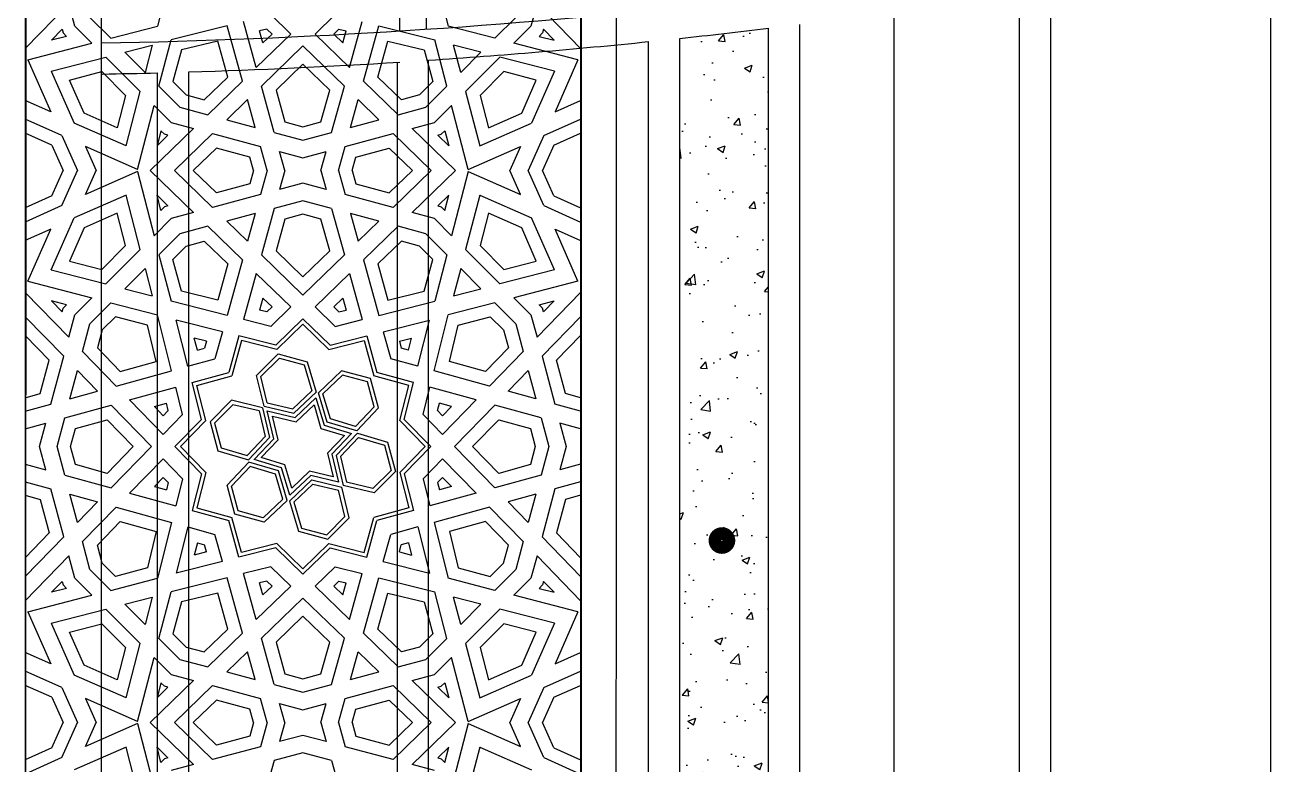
# Model space of a CAD drawing. Header units: inches. Extents: x 13054 to 48691, y 5623 to 20391.
# Drawn here: x 48359.48 to 48377.55, y 18824.74 to 18835.4 of the extents above; entities that cross this region are included whole.
import ezdxf

# ---------------------------------------------------------------- set-up
doc = ezdxf.new("R2010")
doc.units = ezdxf.units.IN
doc.header["$MEASUREMENT"] = 0

msp = doc.modelspace()

# ---------------------------------------------------------------- hatches: boundary and pattern name
at = {"ltscale": 5}
h = msp.add_hatch(dxfattribs=at)
h.set_pattern_fill('AR-CONC', color=251, scale=0.159981, style=0)
h.set_pattern_definition([(50, (46236.2077, 18789.7504), (1.1474784, -0.10039135), [0.1199856, -1.3198414]), (355, (46236.2077, 18789.7504), (-0.22197546, 1.2033628), [0.09598847, -1.0558731]), (100.4514, (46236.3033, 18789.742), (0.9255038, 1.1029707), [0.10197205, -1.1216926]), (46.1842, (46236.2077, 18790.0704), (1.7073805, -0.2647986), [0.1799784, -1.9797621]), (96.6356, (46236.35, 18790.0483), (1.4952806, 1.5584013), [0.1529581, -1.6825386]), (351.1842, (46236.2077, 18790.0704), (1.4952794, 1.5584025), [0.1439827, -1.5838097]), (21, (46236.3677, 18789.9904), (0.95493653, -0.64411282), [0.1199856, -1.3198414]), (326, (46236.3677, 18789.9904), (0.38925776, 1.1601007), [0.09598847, -1.0558731]), (71.4514, (46236.4473, 18789.9367), (1.3441947, 0.5159868), [0.10197205, -1.1216926]), (37.5, (46236.2077, 18789.7504), (0.01945343, 0.53256617), [0, -1.04307466, 0, -1.0718712, 0, -1.05987264]), (7.5, (46236.2077, 18789.7504), (0.42086069, 0.63098292), [0, -0.61112656, 0, -1.01907754, 0, -0.40395146]), (327.5, (46235.85094, 18789.7504), (0.854013275, -0.03608346), [0, -0.39995194, 0, -1.24785005, 0, -1.65580103]), (317.5, (46235.69096, 18789.7504), (0.93298576, 0.16014873), [0, -0.51993752, 0, -0.82870042, 0, -1.1758587])])
h.paths.add_polyline_path([(48368.911, 18809.336), (48370.191, 18809.336), (48370.191, 18835.35, -0.003438), (48368.911, 18835.205)])

# ---------------------------------------------------------------- linework, layer by layer
at = {"transparency": 33554483}
for p, q in [((48359.51, 18888.546), (48359.484, 18793.533)), ((48372.006, 18876.043), (48371.984, 18793.53)), ((48367.484, 18841.255), (48367.484, 18833.301)), ((48367.484, 18841.255), (48367.484, 18833.301)), ((48361.595, 18836.186), (48361.391, 18835.379)), ((48365.374, 18836.186), (48365.578, 18835.379)), ((48359.484, 18835.057), (48360.113, 18835.704)), ((48360.2, 18835.381), (48360.113, 18835.704)), ((48366.856, 18835.704), (48366.769, 18835.381)), ((48367.484, 18835.057), (48366.856, 18835.704)), ((48360.721, 18835.206), (48360.419, 18835.508)), ((48363.309, 18835.266), (48363.021, 18835.547)), ((48363.66, 18835.266), (48363.948, 18835.547)), ((48366.55, 18835.508), (48366.248, 18835.206)), ((48359.864, 18835.178), (48360.018, 18835.336)), ((48360.018, 18835.336), (48360.031, 18835.284)), ((48360.446, 18835.135), (48360.2, 18835.381)), ((48360.721, 18835.206), (48361.391, 18835.379)), ((48362.392, 18835.388), (48361.586, 18835.184)), ((48362.613, 18834.59), (48362.392, 18835.388)), ((48362.813, 18834.784), (48362.629, 18835.448)), ((48362.965, 18835.339), (48362.861, 18835.313)), ((48362.909, 18835.139), (48362.861, 18835.313)), ((48363.04, 18835.266), (48362.965, 18835.339)), ((48363.929, 18835.266), (48364.004, 18835.339)), ((48364.004, 18835.339), (48364.108, 18835.313)), ((48364.06, 18835.139), (48364.108, 18835.313)), ((48364.156, 18834.784), (48364.34, 18835.448)), ((48364.356, 18834.59), (48364.577, 18835.388)), ((48364.577, 18835.388), (48365.383, 18835.184)), ((48366.248, 18835.206), (48365.578, 18835.379)), ((48366.769, 18835.381), (48366.523, 18835.135)), ((48366.951, 18835.336), (48366.937, 18835.284)), ((48367.105, 18835.178), (48366.951, 18835.336)), ((48359.523, 18834.896), (48360.446, 18835.135)), ((48360.081, 18835.234), (48359.864, 18835.178)), ((48360.031, 18835.284), (48360.081, 18835.234)), ((48361.412, 18834.514), (48361.586, 18835.184)), ((48362.26, 18835.167), (48361.737, 18835.039)), ((48362.403, 18834.647), (48362.26, 18835.167)), ((48362.813, 18834.784), (48363.309, 18835.266)), ((48362.909, 18835.139), (48363.04, 18835.266)), ((48364.156, 18834.784), (48363.66, 18835.266)), ((48364.06, 18835.139), (48363.929, 18835.266)), ((48364.566, 18834.647), (48364.708, 18835.167)), ((48364.708, 18835.167), (48365.232, 18835.039)), ((48365.556, 18834.514), (48365.383, 18835.184)), ((48367.446, 18834.896), (48366.523, 18835.135)), ((48366.937, 18835.284), (48366.888, 18835.234)), ((48366.888, 18835.234), (48367.105, 18835.178)), ((48359.862, 18834.731), (48360.647, 18834.935)), ((48361.141, 18834.44), (48360.647, 18834.935)), ((48360.921, 18835.006), (48361.314, 18835.107)), ((48361.212, 18834.714), (48360.921, 18835.006)), ((48361.314, 18835.107), (48361.212, 18834.714)), ((48361.737, 18835.039), (48361.614, 18834.582)), ((48362.887, 18834.516), (48363.484, 18835.096)), ((48364.082, 18834.516), (48363.484, 18835.096)), ((48365.232, 18835.039), (48365.355, 18834.582)), ((48365.757, 18834.714), (48365.655, 18835.107)), ((48366.048, 18835.006), (48365.655, 18835.107)), ((48366.048, 18835.006), (48365.757, 18834.714)), ((48366.322, 18834.935), (48365.828, 18834.44)), ((48367.107, 18834.731), (48366.322, 18834.935)), ((48359.523, 18834.896), (48359.853, 18834.146)), ((48363.484, 18834.834), (48363.098, 18834.458)), ((48363.871, 18834.458), (48363.484, 18834.834)), ((48367.446, 18834.896), (48367.116, 18834.146)), ((48359.862, 18834.731), (48360.191, 18833.984)), ((48360.123, 18834.605), (48360.59, 18834.726)), ((48360.333, 18834.126), (48360.123, 18834.605)), ((48360.59, 18834.726), (48360.932, 18834.383)), ((48361.614, 18834.582), (48361.803, 18834.39)), ((48362.063, 18834.318), (48362.403, 18834.647)), ((48362.114, 18834.105), (48362.613, 18834.59)), ((48364.855, 18834.105), (48364.356, 18834.59)), ((48364.906, 18834.318), (48364.566, 18834.647)), ((48365.355, 18834.582), (48365.166, 18834.39)), ((48366.379, 18834.726), (48366.036, 18834.383)), ((48366.846, 18834.605), (48366.379, 18834.726)), ((48366.636, 18834.126), (48366.846, 18834.605)), ((48367.107, 18834.731), (48366.778, 18833.984)), ((48360.938, 18833.655), (48361.141, 18834.44)), ((48361.412, 18834.514), (48361.714, 18834.212)), ((48361.803, 18834.39), (48362.063, 18834.318)), ((48363.072, 18833.848), (48362.887, 18834.516)), ((48363.098, 18834.458), (48363.224, 18834.002)), ((48363.745, 18834.002), (48363.871, 18834.458)), ((48363.897, 18833.848), (48364.082, 18834.516)), ((48365.166, 18834.39), (48364.906, 18834.318)), ((48365.254, 18834.212), (48365.556, 18834.514)), ((48365.828, 18834.44), (48366.031, 18833.655)), ((48359.853, 18834.146), (48359.484, 18834.31)), ((48360.932, 18834.383), (48360.811, 18833.916)), ((48361.102, 18833.316), (48361.341, 18834.24)), ((48361.341, 18834.24), (48361.588, 18833.993)), ((48361.714, 18834.212), (48362.114, 18834.105)), ((48362.389, 18834.031), (48362.688, 18834.322)), ((48362.798, 18833.922), (48362.688, 18834.322)), ((48364.171, 18833.922), (48364.281, 18834.322)), ((48364.58, 18834.031), (48364.281, 18834.322)), ((48364.855, 18834.105), (48365.254, 18834.212)), ((48365.381, 18833.993), (48365.627, 18834.24)), ((48365.867, 18833.316), (48365.627, 18834.24)), ((48366.036, 18834.383), (48366.157, 18833.916)), ((48367.116, 18834.146), (48367.484, 18834.31)), ((48360.013, 18833.807), (48359.484, 18834.043)), ((48360.811, 18833.916), (48360.333, 18834.126)), ((48362.389, 18834.031), (48362.798, 18833.922)), ((48364.171, 18833.922), (48364.58, 18834.031)), ((48366.157, 18833.916), (48366.636, 18834.126)), ((48366.956, 18833.807), (48367.484, 18834.043)), ((48360.938, 18833.655), (48360.191, 18833.984)), ((48361.287, 18833.301), (48361.91, 18833.907)), ((48361.441, 18833.875), (48361.385, 18833.658)), ((48361.491, 18833.825), (48361.441, 18833.875)), ((48361.588, 18833.993), (48361.91, 18833.907)), ((48363.072, 18833.848), (48363.484, 18833.738)), ((48363.224, 18834.002), (48363.484, 18833.932)), ((48363.484, 18833.932), (48363.745, 18834.002)), ((48363.484, 18833.738), (48363.897, 18833.848)), ((48365.058, 18833.907), (48365.381, 18833.993)), ((48365.682, 18833.301), (48365.058, 18833.907)), ((48365.478, 18833.825), (48365.528, 18833.875)), ((48365.528, 18833.875), (48365.584, 18833.658)), ((48366.031, 18833.655), (48366.778, 18833.984)), ((48359.871, 18833.664), (48359.484, 18833.837)), ((48360.013, 18833.807), (48360.239, 18833.301)), ((48361.385, 18833.658), (48361.542, 18833.811)), ((48361.542, 18833.811), (48361.491, 18833.825)), ((48361.637, 18833.301), (48362.185, 18833.833)), ((48362.185, 18833.833), (48362.874, 18833.649)), ((48364.095, 18833.649), (48364.784, 18833.833)), ((48365.331, 18833.301), (48364.784, 18833.833)), ((48365.426, 18833.811), (48365.478, 18833.825)), ((48365.584, 18833.658), (48365.426, 18833.811)), ((48366.956, 18833.807), (48366.73, 18833.301)), ((48367.098, 18833.664), (48367.484, 18833.837)), ((48359.871, 18833.664), (48360.033, 18833.301)), ((48360.352, 18833.646), (48360.506, 18833.301)), ((48361.102, 18833.316), (48360.352, 18833.646)), ((48362.239, 18833.624), (48361.907, 18833.301)), ((48362.722, 18833.495), (48362.239, 18833.624)), ((48362.775, 18833.301), (48362.722, 18833.495)), ((48362.97, 18833.301), (48362.874, 18833.649)), ((48363.148, 18833.575), (48363.484, 18833.485)), ((48363.224, 18833.301), (48363.148, 18833.575)), ((48363.484, 18833.485), (48363.821, 18833.575)), ((48363.745, 18833.301), (48363.821, 18833.575)), ((48363.999, 18833.301), (48364.095, 18833.649)), ((48364.193, 18833.301), (48364.247, 18833.495)), ((48364.247, 18833.495), (48364.729, 18833.624)), ((48364.729, 18833.624), (48365.062, 18833.301)), ((48365.867, 18833.316), (48366.617, 18833.646)), ((48366.617, 18833.646), (48366.463, 18833.301)), ((48367.098, 18833.664), (48366.936, 18833.301)), ((48359.871, 18832.938), (48360.033, 18833.301)), ((48360.013, 18832.796), (48360.239, 18833.301)), ((48360.352, 18832.956), (48360.506, 18833.301)), ((48361.102, 18833.286), (48360.352, 18832.956)), ((48361.102, 18833.286), (48361.341, 18832.362)), ((48361.287, 18833.301), (48361.91, 18832.695)), ((48361.637, 18833.301), (48362.185, 18832.769)), ((48362.239, 18832.978), (48361.907, 18833.301)), ((48362.775, 18833.301), (48362.722, 18833.107)), ((48362.97, 18833.301), (48362.874, 18832.954)), ((48363.224, 18833.301), (48363.148, 18833.027)), ((48363.745, 18833.301), (48363.821, 18833.027)), ((48363.999, 18833.301), (48364.095, 18832.954)), ((48364.193, 18833.301), (48364.247, 18833.107)), ((48364.729, 18832.978), (48365.062, 18833.301)), ((48365.331, 18833.301), (48364.784, 18832.769)), ((48365.682, 18833.301), (48365.058, 18832.695)), ((48365.867, 18833.286), (48365.627, 18832.362)), ((48365.867, 18833.286), (48366.617, 18832.956)), ((48366.617, 18832.956), (48366.463, 18833.301)), ((48366.956, 18832.796), (48366.73, 18833.301)), ((48367.098, 18832.938), (48366.936, 18833.301)), ((48367.484, 18833.301), (48367.484, 18825.347)), ((48367.484, 18833.301), (48367.484, 18825.347)), ((48360.938, 18832.947), (48360.191, 18832.618)), ((48361.141, 18832.162), (48360.938, 18832.947)), ((48361.441, 18832.727), (48361.385, 18832.944)), ((48361.385, 18832.944), (48361.542, 18832.791)), ((48362.874, 18832.954), (48362.185, 18832.769)), ((48362.722, 18833.107), (48362.239, 18832.978)), ((48363.484, 18833.117), (48363.148, 18833.027)), ((48363.821, 18833.027), (48363.484, 18833.117)), ((48364.784, 18832.769), (48364.095, 18832.954)), ((48364.247, 18833.107), (48364.729, 18832.978)), ((48365.584, 18832.944), (48365.426, 18832.791)), ((48365.528, 18832.727), (48365.584, 18832.944)), ((48366.031, 18832.947), (48365.828, 18832.162)), ((48366.031, 18832.947), (48366.778, 18832.618)), ((48359.871, 18832.938), (48359.484, 18832.765)), ((48360.013, 18832.796), (48359.484, 18832.559)), ((48361.491, 18832.777), (48361.441, 18832.727)), ((48361.542, 18832.791), (48361.491, 18832.777)), ((48363.484, 18832.864), (48363.072, 18832.754)), ((48363.897, 18832.754), (48363.484, 18832.864)), ((48365.426, 18832.791), (48365.478, 18832.777)), ((48365.478, 18832.777), (48365.528, 18832.727)), ((48366.956, 18832.796), (48367.484, 18832.559)), ((48367.098, 18832.938), (48367.484, 18832.765)), ((48359.862, 18831.871), (48360.191, 18832.618)), ((48360.811, 18832.686), (48360.333, 18832.476)), ((48360.932, 18832.219), (48360.811, 18832.686)), ((48361.588, 18832.609), (48361.341, 18832.362)), ((48361.91, 18832.695), (48361.588, 18832.609)), ((48362.798, 18832.681), (48362.389, 18832.571)), ((48362.798, 18832.681), (48362.688, 18832.281)), ((48363.072, 18832.754), (48362.887, 18832.087)), ((48363.224, 18832.6), (48363.098, 18832.144)), ((48363.484, 18832.67), (48363.224, 18832.6)), ((48363.745, 18832.6), (48363.484, 18832.67)), ((48363.871, 18832.144), (48363.745, 18832.6)), ((48363.897, 18832.754), (48364.082, 18832.087)), ((48364.58, 18832.571), (48364.171, 18832.681)), ((48364.171, 18832.681), (48364.281, 18832.281)), ((48365.381, 18832.609), (48365.058, 18832.695)), ((48365.627, 18832.362), (48365.381, 18832.609)), ((48366.157, 18832.686), (48366.036, 18832.219)), ((48366.636, 18832.476), (48366.157, 18832.686)), ((48367.107, 18831.871), (48366.778, 18832.618)), ((48359.853, 18832.457), (48359.484, 18832.292)), ((48359.523, 18831.706), (48359.853, 18832.457)), ((48360.333, 18832.476), (48360.123, 18831.997)), ((48362.114, 18832.497), (48361.714, 18832.39)), ((48362.114, 18832.497), (48362.613, 18832.012)), ((48362.389, 18832.571), (48362.688, 18832.281)), ((48364.58, 18832.571), (48364.281, 18832.281)), ((48364.855, 18832.497), (48364.356, 18832.012)), ((48365.254, 18832.39), (48364.855, 18832.497)), ((48366.846, 18831.997), (48366.636, 18832.476)), ((48367.116, 18832.457), (48367.484, 18832.292)), ((48367.446, 18831.706), (48367.116, 18832.457)), ((48361.714, 18832.39), (48361.412, 18832.088)), ((48361.803, 18832.212), (48362.063, 18832.284)), ((48362.063, 18832.284), (48362.403, 18831.955)), ((48364.906, 18832.284), (48364.566, 18831.955)), ((48365.166, 18832.212), (48364.906, 18832.284)), ((48365.556, 18832.088), (48365.254, 18832.39)), ((48360.59, 18831.876), (48360.932, 18832.219)), ((48360.647, 18831.668), (48361.141, 18832.162)), ((48361.412, 18832.088), (48361.586, 18831.418)), ((48361.614, 18832.02), (48361.803, 18832.212)), ((48362.887, 18832.087), (48363.484, 18831.506)), ((48363.098, 18832.144), (48363.484, 18831.768)), ((48363.484, 18831.768), (48363.871, 18832.144)), ((48364.082, 18832.087), (48363.484, 18831.506)), ((48365.355, 18832.02), (48365.166, 18832.212)), ((48365.556, 18832.088), (48365.383, 18831.418)), ((48366.322, 18831.668), (48365.828, 18832.162)), ((48366.036, 18832.219), (48366.379, 18831.876)), ((48359.862, 18831.871), (48360.647, 18831.668)), ((48360.123, 18831.997), (48360.59, 18831.876)), ((48360.921, 18831.597), (48361.212, 18831.888)), ((48361.212, 18831.888), (48361.314, 18831.495)), ((48361.737, 18831.563), (48361.614, 18832.02)), ((48362.403, 18831.955), (48362.26, 18831.435)), ((48362.613, 18832.012), (48362.392, 18831.214)), ((48364.356, 18832.012), (48364.577, 18831.214)), ((48364.566, 18831.955), (48364.708, 18831.435)), ((48365.232, 18831.563), (48365.355, 18832.02)), ((48365.757, 18831.888), (48365.655, 18831.495)), ((48366.048, 18831.597), (48365.757, 18831.888)), ((48367.107, 18831.871), (48366.322, 18831.668)), ((48366.379, 18831.876), (48366.846, 18831.997)), ((48359.523, 18831.706), (48360.446, 18831.467)), ((48362.813, 18831.818), (48362.629, 18831.154)), ((48362.813, 18831.818), (48363.309, 18831.336)), ((48364.156, 18831.818), (48363.66, 18831.336)), ((48364.156, 18831.818), (48364.34, 18831.154)), ((48367.446, 18831.706), (48366.523, 18831.467)), ((48359.484, 18831.545), (48360.113, 18830.898)), ((48360.921, 18831.597), (48361.314, 18831.495)), ((48362.26, 18831.435), (48361.737, 18831.563)), ((48364.708, 18831.435), (48365.232, 18831.563)), ((48365.655, 18831.495), (48366.048, 18831.597)), ((48367.484, 18831.545), (48366.856, 18830.898)), ((48360.081, 18831.368), (48359.864, 18831.424)), ((48359.864, 18831.424), (48360.018, 18831.266)), ((48360.018, 18831.266), (48360.031, 18831.318)), ((48360.031, 18831.318), (48360.081, 18831.368)), ((48360.2, 18831.221), (48360.446, 18831.467)), ((48360.419, 18831.094), (48360.721, 18831.396)), ((48360.721, 18831.396), (48361.391, 18831.223)), ((48362.392, 18831.214), (48361.586, 18831.418)), ((48362.909, 18831.463), (48362.861, 18831.289)), ((48362.909, 18831.463), (48363.04, 18831.336)), ((48363.04, 18831.336), (48362.965, 18831.263)), ((48363.309, 18831.336), (48363.021, 18831.055)), ((48363.66, 18831.336), (48363.948, 18831.055)), ((48364.06, 18831.463), (48363.929, 18831.336)), ((48363.929, 18831.336), (48364.004, 18831.263)), ((48364.06, 18831.463), (48364.108, 18831.289)), ((48364.577, 18831.214), (48365.383, 18831.418)), ((48366.248, 18831.396), (48365.578, 18831.223)), ((48366.248, 18831.396), (48366.55, 18831.094)), ((48366.523, 18831.467), (48366.769, 18831.221)), ((48366.888, 18831.368), (48367.105, 18831.424)), ((48366.937, 18831.318), (48366.888, 18831.368)), ((48366.951, 18831.266), (48366.937, 18831.318)), ((48367.105, 18831.424), (48366.951, 18831.266)), ((48359.484, 18831.195), (48360.04, 18830.624)), ((48360.113, 18830.898), (48360.2, 18831.221)), ((48360.788, 18831.194), (48360.596, 18831.005)), ((48361.246, 18831.072), (48360.788, 18831.194)), ((48361.595, 18830.417), (48361.391, 18831.223)), ((48361.83, 18830.482), (48361.662, 18831.147)), ((48362.327, 18830.979), (48361.662, 18831.147)), ((48363.021, 18831.055), (48362.629, 18831.154)), ((48362.965, 18831.263), (48362.861, 18831.289)), ((48363.484, 18831.166), (48363.093, 18830.785)), ((48363.484, 18831.166), (48363.876, 18830.785)), ((48363.948, 18831.055), (48364.34, 18831.154)), ((48364.004, 18831.263), (48364.108, 18831.289)), ((48364.642, 18830.979), (48365.307, 18831.147)), ((48365.139, 18830.482), (48365.307, 18831.147)), ((48365.374, 18830.417), (48365.578, 18831.223)), ((48365.723, 18831.072), (48366.181, 18831.194)), ((48366.181, 18831.194), (48366.373, 18831.005)), ((48366.769, 18831.221), (48366.856, 18830.898)), ((48367.484, 18831.195), (48366.929, 18830.624)), ((48360.311, 18830.694), (48360.419, 18831.094)), ((48360.596, 18831.005), (48360.525, 18830.746)), ((48361.374, 18830.548), (48361.246, 18831.072)), ((48362.327, 18830.979), (48362.219, 18830.59)), ((48363.484, 18831.087), (48363.11, 18830.723)), ((48363.484, 18831.087), (48363.859, 18830.723)), ((48364.642, 18830.979), (48364.75, 18830.59)), ((48365.595, 18830.548), (48365.723, 18831.072)), ((48366.373, 18831.005), (48366.444, 18830.746)), ((48366.55, 18831.094), (48366.657, 18830.694)), ((48359.831, 18830.569), (48359.484, 18830.926)), ((48361.965, 18830.714), (48361.921, 18830.888)), ((48362.095, 18830.844), (48361.921, 18830.888)), ((48362.095, 18830.844), (48362.067, 18830.742)), ((48362.564, 18830.919), (48362.417, 18830.391)), ((48362.603, 18830.851), (48362.463, 18830.345)), ((48363.093, 18830.785), (48362.564, 18830.919)), ((48363.11, 18830.723), (48362.603, 18830.851)), ((48363.859, 18830.723), (48364.366, 18830.851)), ((48363.876, 18830.785), (48364.405, 18830.919)), ((48364.366, 18830.851), (48364.506, 18830.345)), ((48364.405, 18830.919), (48364.551, 18830.391)), ((48364.874, 18830.844), (48365.048, 18830.888)), ((48364.874, 18830.844), (48364.902, 18830.742)), ((48365.004, 18830.714), (48365.048, 18830.888)), ((48367.138, 18830.569), (48367.484, 18830.926)), ((48359.855, 18829.935), (48360.04, 18830.624)), ((48360.311, 18830.694), (48360.796, 18830.195)), ((48360.525, 18830.746), (48360.854, 18830.405)), ((48361.965, 18830.714), (48362.067, 18830.742)), ((48362.819, 18830.35), (48363.131, 18830.66)), ((48362.881, 18830.332), (48363.147, 18830.597)), ((48363.131, 18830.66), (48363.547, 18830.547)), ((48363.147, 18830.597), (48363.502, 18830.501)), ((48365.004, 18830.714), (48364.902, 18830.742)), ((48366.444, 18830.746), (48366.115, 18830.405)), ((48366.657, 18830.694), (48366.173, 18830.195)), ((48366.929, 18830.624), (48367.114, 18829.935)), ((48359.702, 18830.087), (48359.831, 18830.569)), ((48360.128, 18830.01), (48360.238, 18830.42)), ((48360.238, 18830.42), (48360.528, 18830.121)), ((48360.796, 18830.195), (48361.595, 18830.417)), ((48360.854, 18830.405), (48361.374, 18830.548)), ((48361.83, 18830.482), (48362.219, 18830.59)), ((48363.502, 18830.501), (48363.614, 18830.126)), ((48363.547, 18830.547), (48363.678, 18830.109)), ((48364.041, 18830.414), (48363.71, 18830.1)), ((48364.458, 18830.304), (48364.041, 18830.414)), ((48365.139, 18830.482), (48364.75, 18830.59)), ((48366.173, 18830.195), (48365.374, 18830.417)), ((48366.115, 18830.405), (48365.595, 18830.548)), ((48366.731, 18830.42), (48366.441, 18830.121)), ((48366.731, 18830.42), (48366.841, 18830.01)), ((48367.267, 18830.087), (48367.138, 18830.569)), ((48361.89, 18830.245), (48362.417, 18830.391)), ((48362.023, 18829.716), (48361.89, 18830.245)), ((48361.958, 18830.205), (48362.463, 18830.345)), ((48362.925, 18829.907), (48362.819, 18830.35)), ((48362.972, 18829.954), (48362.881, 18830.332)), ((48364.057, 18830.352), (48363.773, 18830.083)), ((48364.413, 18830.258), (48364.057, 18830.352)), ((48364.511, 18829.896), (48364.413, 18830.258)), ((48364.573, 18829.88), (48364.458, 18830.304)), ((48365.011, 18830.205), (48364.506, 18830.345)), ((48365.079, 18830.245), (48364.551, 18830.391)), ((48364.945, 18829.716), (48365.079, 18830.245)), ((48359.484, 18830.027), (48359.702, 18830.087)), ((48360.128, 18830.01), (48360.528, 18830.121)), ((48360.99, 18829.996), (48361.654, 18830.18)), ((48361.753, 18829.788), (48361.654, 18830.18)), ((48362.086, 18829.699), (48361.958, 18830.205)), ((48363.339, 18829.866), (48363.614, 18830.126)), ((48363.356, 18829.804), (48363.678, 18830.109)), ((48363.836, 18829.676), (48363.71, 18830.1)), ((48363.881, 18829.721), (48363.773, 18830.083)), ((48364.883, 18829.699), (48365.011, 18830.205)), ((48365.216, 18829.788), (48365.315, 18830.18)), ((48365.979, 18829.996), (48365.315, 18830.18)), ((48366.841, 18830.01), (48366.441, 18830.121)), ((48367.484, 18830.027), (48367.267, 18830.087)), ((48359.484, 18829.832), (48359.855, 18829.935)), ((48360.055, 18829.737), (48360.722, 18829.922)), ((48360.722, 18829.922), (48361.303, 18829.324)), ((48360.99, 18829.996), (48361.473, 18829.499)), ((48361.346, 18829.899), (48361.519, 18829.948)), ((48361.346, 18829.899), (48361.473, 18829.769)), ((48361.546, 18829.844), (48361.519, 18829.948)), ((48362.459, 18829.99), (48362.149, 18829.678)), ((48362.476, 18829.927), (48362.212, 18829.661)), ((48362.901, 18829.884), (48362.459, 18829.99)), ((48362.855, 18829.837), (48362.476, 18829.927)), ((48362.901, 18829.884), (48363.004, 18829.453)), ((48362.925, 18829.907), (48363.356, 18829.804)), ((48362.972, 18829.954), (48363.339, 18829.866)), ((48363.372, 18829.743), (48363.673, 18830.027)), ((48363.389, 18829.681), (48363.645, 18829.923)), ((48363.645, 18829.923), (48363.745, 18829.585)), ((48363.673, 18830.027), (48363.791, 18829.631)), ((48364.244, 18829.613), (48364.511, 18829.896)), ((48364.261, 18829.549), (48364.573, 18829.88)), ((48365.423, 18829.844), (48365.45, 18829.948)), ((48365.623, 18829.899), (48365.45, 18829.948)), ((48365.979, 18829.996), (48365.496, 18829.499)), ((48365.623, 18829.899), (48365.496, 18829.769)), ((48366.247, 18829.922), (48365.666, 18829.324)), ((48366.914, 18829.737), (48366.247, 18829.922)), ((48367.484, 18829.832), (48367.114, 18829.935)), ((48359.944, 18829.324), (48360.055, 18829.737)), ((48360.208, 18829.584), (48360.665, 18829.711)), ((48360.665, 18829.711), (48361.041, 18829.324)), ((48361.473, 18829.769), (48361.546, 18829.844)), ((48361.473, 18829.499), (48361.753, 18829.788)), ((48361.643, 18829.324), (48362.023, 18829.716)), ((48361.722, 18829.324), (48362.086, 18829.699)), ((48362.855, 18829.837), (48362.942, 18829.47)), ((48362.97, 18829.839), (48363.372, 18829.743)), ((48363.066, 18829.436), (48362.97, 18829.839)), ((48363.046, 18829.763), (48363.389, 18829.681)), ((48363.128, 18829.42), (48363.046, 18829.763)), ((48364.244, 18829.613), (48363.881, 18829.721)), ((48365.247, 18829.324), (48364.883, 18829.699)), ((48365.326, 18829.324), (48364.945, 18829.716)), ((48365.496, 18829.499), (48365.216, 18829.788)), ((48365.496, 18829.769), (48365.423, 18829.844)), ((48365.928, 18829.324), (48366.304, 18829.711)), ((48366.304, 18829.711), (48366.76, 18829.584)), ((48366.914, 18829.737), (48367.025, 18829.324)), ((48359.484, 18829.579), (48359.782, 18829.661)), ((48359.692, 18829.324), (48359.782, 18829.661)), ((48360.139, 18829.324), (48360.208, 18829.584)), ((48362.149, 18829.678), (48362.262, 18829.261)), ((48362.212, 18829.661), (48362.308, 18829.306)), ((48363.745, 18829.585), (48364.083, 18829.485)), ((48363.791, 18829.631), (48364.187, 18829.513)), ((48364.261, 18829.549), (48363.836, 18829.676)), ((48364.187, 18829.513), (48363.903, 18829.212)), ((48364.269, 18829.517), (48363.965, 18829.196)), ((48364.269, 18829.517), (48364.705, 18829.388)), ((48366.76, 18829.584), (48366.83, 18829.324)), ((48367.187, 18829.661), (48367.277, 18829.324)), ((48367.484, 18829.579), (48367.187, 18829.661)), ((48362.942, 18829.47), (48362.683, 18829.195)), ((48363.004, 18829.453), (48362.7, 18829.131)), ((48362.782, 18829.136), (48363.066, 18829.436)), ((48362.886, 18829.164), (48363.128, 18829.42)), ((48364.083, 18829.485), (48363.841, 18829.229)), ((48364.286, 18829.454), (48364.027, 18829.179)), ((48364.286, 18829.454), (48364.659, 18829.343)), ((48364.659, 18829.343), (48364.755, 18828.98)), ((48364.705, 18829.388), (48364.818, 18828.963)), ((48359.782, 18828.987), (48359.692, 18829.324)), ((48360.055, 18828.912), (48359.944, 18829.324)), ((48360.208, 18829.064), (48360.139, 18829.324)), ((48361.041, 18829.324), (48360.665, 18828.938)), ((48360.722, 18828.727), (48361.303, 18829.324)), ((48360.99, 18828.653), (48361.473, 18829.149)), ((48361.473, 18829.149), (48361.753, 18828.86)), ((48361.643, 18829.324), (48362.023, 18828.933)), ((48361.722, 18829.324), (48362.086, 18828.949)), ((48362.262, 18829.261), (48362.7, 18829.131)), ((48362.308, 18829.306), (48362.683, 18829.195)), ((48363.223, 18829.063), (48362.886, 18829.164)), ((48363.841, 18829.229), (48363.923, 18828.886)), ((48363.903, 18829.212), (48363.999, 18828.81)), ((48363.965, 18829.196), (48364.067, 18828.765)), ((48364.027, 18829.179), (48364.114, 18828.811)), ((48365.247, 18829.324), (48364.883, 18828.949)), ((48365.326, 18829.324), (48364.945, 18828.933)), ((48365.496, 18829.149), (48365.216, 18828.86)), ((48365.979, 18828.653), (48365.496, 18829.149)), ((48366.247, 18828.727), (48365.666, 18829.324)), ((48366.304, 18828.938), (48365.928, 18829.324)), ((48366.83, 18829.324), (48366.76, 18829.064)), ((48367.025, 18829.324), (48366.914, 18828.912)), ((48367.277, 18829.324), (48367.187, 18828.987)), ((48359.484, 18829.07), (48359.782, 18828.987)), ((48360.665, 18828.938), (48360.208, 18829.064)), ((48362.394, 18828.767), (48362.708, 18829.099)), ((48362.457, 18828.751), (48362.725, 18829.035)), ((48363.133, 18828.973), (48362.708, 18829.099)), ((48363.088, 18828.927), (48362.725, 18829.035)), ((48363.178, 18829.018), (48362.782, 18829.136)), ((48363.259, 18828.548), (48363.133, 18828.973)), ((48363.296, 18828.622), (48363.178, 18829.018)), ((48363.324, 18828.726), (48363.223, 18829.063)), ((48364.755, 18828.98), (48364.494, 18828.721)), ((48366.76, 18829.064), (48366.304, 18828.938)), ((48367.484, 18829.07), (48367.187, 18828.987)), ((48359.484, 18828.817), (48359.855, 18828.714)), ((48360.055, 18828.912), (48360.722, 18828.727)), ((48361.346, 18828.749), (48361.473, 18828.88)), ((48361.473, 18828.88), (48361.546, 18828.805)), ((48361.546, 18828.805), (48361.519, 18828.701)), ((48361.753, 18828.86), (48361.654, 18828.469)), ((48362.023, 18828.933), (48361.89, 18828.404)), ((48362.086, 18828.949), (48361.958, 18828.443)), ((48363.195, 18828.565), (48363.088, 18828.927)), ((48363.291, 18828.539), (48363.613, 18828.844)), ((48363.597, 18828.906), (48363.296, 18828.622)), ((48363.58, 18828.968), (48363.324, 18828.726)), ((48363.923, 18828.886), (48363.58, 18828.968)), ((48363.999, 18828.81), (48363.597, 18828.906)), ((48363.613, 18828.844), (48364.044, 18828.741)), ((48364.494, 18828.721), (48364.114, 18828.811)), ((48364.818, 18828.963), (48364.512, 18828.659)), ((48364.883, 18828.949), (48365.011, 18828.443)), ((48364.945, 18828.933), (48365.079, 18828.404)), ((48365.216, 18828.86), (48365.315, 18828.469)), ((48365.496, 18828.88), (48365.423, 18828.805)), ((48365.423, 18828.805), (48365.45, 18828.701)), ((48365.623, 18828.749), (48365.496, 18828.88)), ((48366.914, 18828.912), (48366.247, 18828.727)), ((48367.484, 18828.817), (48367.114, 18828.714)), ((48359.484, 18828.622), (48359.702, 18828.561)), ((48360.04, 18828.025), (48359.855, 18828.714)), ((48360.238, 18828.229), (48360.128, 18828.638)), ((48360.128, 18828.638), (48360.528, 18828.527)), ((48360.99, 18828.653), (48361.654, 18828.469)), ((48361.346, 18828.749), (48361.519, 18828.701)), ((48362.505, 18828.35), (48362.394, 18828.767)), ((48362.551, 18828.396), (48362.457, 18828.751)), ((48363.355, 18828.522), (48363.63, 18828.782)), ((48363.63, 18828.782), (48363.997, 18828.694)), ((48364.088, 18828.314), (48363.997, 18828.694)), ((48364.15, 18828.297), (48364.044, 18828.741)), ((48364.512, 18828.659), (48364.067, 18828.765)), ((48365.979, 18828.653), (48365.315, 18828.469)), ((48365.623, 18828.749), (48365.45, 18828.701)), ((48366.841, 18828.638), (48366.441, 18828.527)), ((48366.841, 18828.638), (48366.731, 18828.229)), ((48367.114, 18828.714), (48366.929, 18828.025)), ((48367.484, 18828.622), (48367.267, 18828.561)), ((48359.702, 18828.561), (48359.831, 18828.079)), ((48360.238, 18828.229), (48360.528, 18828.527)), ((48360.311, 18827.954), (48360.796, 18828.453)), ((48360.796, 18828.453), (48361.595, 18828.232)), ((48361.958, 18828.443), (48362.463, 18828.303)), ((48363.195, 18828.565), (48362.913, 18828.298)), ((48363.259, 18828.548), (48362.929, 18828.235)), ((48363.291, 18828.539), (48363.421, 18828.103)), ((48363.355, 18828.522), (48363.466, 18828.15)), ((48365.011, 18828.443), (48364.506, 18828.303)), ((48366.173, 18828.453), (48365.374, 18828.232)), ((48366.657, 18827.954), (48366.173, 18828.453)), ((48366.731, 18828.229), (48366.441, 18828.527)), ((48367.267, 18828.561), (48367.138, 18828.079)), ((48361.89, 18828.404), (48362.417, 18828.257)), ((48362.564, 18827.729), (48362.417, 18828.257)), ((48362.603, 18827.798), (48362.463, 18828.303)), ((48362.929, 18828.235), (48362.505, 18828.35)), ((48362.913, 18828.298), (48362.551, 18828.396)), ((48363.829, 18828.054), (48364.088, 18828.314)), ((48363.846, 18827.991), (48364.15, 18828.297)), ((48364.366, 18827.798), (48364.506, 18828.303)), ((48364.405, 18827.729), (48364.551, 18828.257)), ((48365.079, 18828.404), (48364.551, 18828.257)), ((48359.831, 18828.079), (48359.484, 18827.723)), ((48360.525, 18827.903), (48360.854, 18828.243)), ((48360.854, 18828.243), (48361.374, 18828.1)), ((48361.374, 18828.1), (48361.246, 18827.577)), ((48361.595, 18828.232), (48361.391, 18827.426)), ((48361.83, 18828.167), (48361.662, 18827.502)), ((48361.83, 18828.167), (48362.219, 18828.059)), ((48363.421, 18828.103), (48363.846, 18827.991)), ((48363.466, 18828.15), (48363.829, 18828.054)), ((48365.139, 18828.167), (48364.75, 18828.059)), ((48365.139, 18828.167), (48365.307, 18827.502)), ((48365.374, 18828.232), (48365.578, 18827.426)), ((48366.115, 18828.243), (48365.595, 18828.1)), ((48365.595, 18828.1), (48365.723, 18827.577)), ((48366.444, 18827.903), (48366.115, 18828.243)), ((48367.138, 18828.079), (48367.484, 18827.723)), ((48359.484, 18827.453), (48360.04, 18828.025)), ((48360.419, 18827.554), (48360.311, 18827.954)), ((48360.596, 18827.643), (48360.525, 18827.903)), ((48361.965, 18827.935), (48361.921, 18827.761)), ((48361.965, 18827.935), (48362.067, 18827.906)), ((48362.095, 18827.805), (48362.067, 18827.906)), ((48362.327, 18827.67), (48362.219, 18828.059)), ((48363.11, 18827.926), (48362.603, 18827.798)), ((48363.484, 18827.561), (48363.11, 18827.926)), ((48363.484, 18827.561), (48363.859, 18827.926)), ((48363.859, 18827.926), (48364.366, 18827.798)), ((48364.642, 18827.67), (48364.75, 18828.059)), ((48364.874, 18827.805), (48364.902, 18827.906)), ((48365.004, 18827.935), (48364.902, 18827.906)), ((48365.004, 18827.935), (48365.048, 18827.761)), ((48366.373, 18827.643), (48366.444, 18827.903)), ((48366.657, 18827.954), (48366.55, 18827.554)), ((48367.484, 18827.453), (48366.929, 18828.025)), ((48359.484, 18827.103), (48360.113, 18827.75)), ((48360.2, 18827.428), (48360.113, 18827.75)), ((48362.095, 18827.805), (48361.921, 18827.761)), ((48363.093, 18827.863), (48362.564, 18827.729)), ((48363.484, 18827.483), (48363.093, 18827.863)), ((48363.484, 18827.483), (48363.876, 18827.863)), ((48363.876, 18827.863), (48364.405, 18827.729)), ((48364.874, 18827.805), (48365.048, 18827.761)), ((48366.856, 18827.75), (48366.769, 18827.428)), ((48367.484, 18827.103), (48366.856, 18827.75)), ((48360.721, 18827.252), (48360.419, 18827.554)), ((48360.788, 18827.454), (48360.596, 18827.643)), ((48361.246, 18827.577), (48360.788, 18827.454)), ((48362.327, 18827.67), (48361.662, 18827.502)), ((48363.021, 18827.593), (48362.629, 18827.494)), ((48363.309, 18827.313), (48363.021, 18827.593)), ((48363.66, 18827.313), (48363.948, 18827.593)), ((48363.948, 18827.593), (48364.34, 18827.494)), ((48364.642, 18827.67), (48365.307, 18827.502)), ((48365.723, 18827.577), (48366.181, 18827.454)), ((48366.181, 18827.454), (48366.373, 18827.643)), ((48366.55, 18827.554), (48366.248, 18827.252)), ((48359.864, 18827.225), (48360.018, 18827.382)), ((48360.018, 18827.382), (48360.031, 18827.331)), ((48360.446, 18827.181), (48360.2, 18827.428)), ((48360.721, 18827.252), (48361.391, 18827.426)), ((48362.392, 18827.434), (48361.586, 18827.231)), ((48362.613, 18826.636), (48362.392, 18827.434)), ((48362.813, 18826.83), (48362.629, 18827.494)), ((48362.965, 18827.385), (48362.861, 18827.359)), ((48362.909, 18827.186), (48362.861, 18827.359)), ((48363.04, 18827.313), (48362.965, 18827.385)), ((48363.929, 18827.313), (48364.004, 18827.385)), ((48364.004, 18827.385), (48364.108, 18827.359)), ((48364.06, 18827.186), (48364.108, 18827.359)), ((48364.156, 18826.83), (48364.34, 18827.494)), ((48364.356, 18826.636), (48364.577, 18827.434)), ((48364.577, 18827.434), (48365.383, 18827.231)), ((48366.248, 18827.252), (48365.578, 18827.426)), ((48366.769, 18827.428), (48366.523, 18827.181)), ((48366.951, 18827.382), (48366.937, 18827.331)), ((48367.105, 18827.225), (48366.951, 18827.382)), ((48359.523, 18826.942), (48360.446, 18827.181)), ((48360.081, 18827.281), (48359.864, 18827.225)), ((48360.031, 18827.331), (48360.081, 18827.281)), ((48361.412, 18826.56), (48361.586, 18827.231)), ((48362.26, 18827.214), (48361.737, 18827.086)), ((48362.403, 18826.694), (48362.26, 18827.214)), ((48362.813, 18826.83), (48363.309, 18827.313)), ((48362.909, 18827.186), (48363.04, 18827.313)), ((48364.156, 18826.83), (48363.66, 18827.313)), ((48364.06, 18827.186), (48363.929, 18827.313)), ((48364.566, 18826.694), (48364.708, 18827.214)), ((48364.708, 18827.214), (48365.232, 18827.086)), ((48365.556, 18826.56), (48365.383, 18827.231)), ((48367.446, 18826.942), (48366.523, 18827.181)), ((48366.937, 18827.331), (48366.888, 18827.281)), ((48366.888, 18827.281), (48367.105, 18827.225)), ((48359.862, 18826.778), (48360.647, 18826.981)), ((48361.141, 18826.486), (48360.647, 18826.981)), ((48360.921, 18827.052), (48361.314, 18827.154)), ((48361.212, 18826.761), (48360.921, 18827.052)), ((48361.314, 18827.154), (48361.212, 18826.761)), ((48361.737, 18827.086), (48361.614, 18826.628)), ((48362.887, 18826.562), (48363.484, 18827.142)), ((48364.082, 18826.562), (48363.484, 18827.142)), ((48365.232, 18827.086), (48365.355, 18826.628)), ((48365.757, 18826.761), (48365.655, 18827.154)), ((48366.048, 18827.052), (48365.655, 18827.154)), ((48366.048, 18827.052), (48365.757, 18826.761)), ((48366.322, 18826.981), (48365.828, 18826.486)), ((48367.107, 18826.778), (48366.322, 18826.981)), ((48359.523, 18826.942), (48359.853, 18826.192)), ((48363.484, 18826.88), (48363.098, 18826.505)), ((48363.871, 18826.505), (48363.484, 18826.88)), ((48367.446, 18826.942), (48367.116, 18826.192)), ((48359.862, 18826.778), (48360.191, 18826.03)), ((48360.123, 18826.651), (48360.59, 18826.772)), ((48360.333, 18826.173), (48360.123, 18826.651)), ((48360.59, 18826.772), (48360.932, 18826.43)), ((48361.614, 18826.628), (48361.803, 18826.436)), ((48362.063, 18826.364), (48362.403, 18826.694)), ((48362.114, 18826.151), (48362.613, 18826.636)), ((48364.855, 18826.151), (48364.356, 18826.636)), ((48364.906, 18826.364), (48364.566, 18826.694)), ((48365.355, 18826.628), (48365.166, 18826.436)), ((48366.379, 18826.772), (48366.036, 18826.43)), ((48366.846, 18826.651), (48366.379, 18826.772)), ((48366.636, 18826.173), (48366.846, 18826.651)), ((48367.107, 18826.778), (48366.778, 18826.03)), ((48360.938, 18825.702), (48361.141, 18826.486)), ((48361.412, 18826.56), (48361.714, 18826.258)), ((48363.072, 18825.895), (48362.887, 18826.562)), ((48363.098, 18826.505), (48363.224, 18826.048)), ((48363.745, 18826.048), (48363.871, 18826.505)), ((48363.897, 18825.895), (48364.082, 18826.562)), ((48365.254, 18826.258), (48365.556, 18826.56)), ((48365.828, 18826.486), (48366.031, 18825.702)), ((48359.853, 18826.192), (48359.484, 18826.357)), ((48360.932, 18826.43), (48360.811, 18825.962)), ((48361.102, 18825.363), (48361.341, 18826.286)), ((48361.341, 18826.286), (48361.588, 18826.04)), ((48361.714, 18826.258), (48362.114, 18826.151)), ((48361.803, 18826.436), (48362.063, 18826.364)), ((48362.389, 18826.078), (48362.688, 18826.368)), ((48362.798, 18825.968), (48362.688, 18826.368)), ((48364.171, 18825.968), (48364.281, 18826.368)), ((48364.58, 18826.078), (48364.281, 18826.368)), ((48364.855, 18826.151), (48365.254, 18826.258)), ((48365.166, 18826.436), (48364.906, 18826.364)), ((48365.381, 18826.04), (48365.627, 18826.286)), ((48365.867, 18825.363), (48365.627, 18826.286)), ((48366.036, 18826.43), (48366.157, 18825.962)), ((48367.116, 18826.192), (48367.484, 18826.357)), ((48360.013, 18825.853), (48359.484, 18826.089)), ((48360.811, 18825.962), (48360.333, 18826.173)), ((48362.389, 18826.078), (48362.798, 18825.968)), ((48364.171, 18825.968), (48364.58, 18826.078)), ((48366.157, 18825.962), (48366.636, 18826.173)), ((48366.956, 18825.853), (48367.484, 18826.089)), ((48360.938, 18825.702), (48360.191, 18826.03)), ((48361.287, 18825.347), (48361.91, 18825.953)), ((48361.441, 18825.921), (48361.385, 18825.704)), ((48361.491, 18825.871), (48361.441, 18825.921)), ((48361.588, 18826.04), (48361.91, 18825.953)), ((48363.224, 18826.048), (48363.484, 18825.979)), ((48363.484, 18825.979), (48363.745, 18826.048)), ((48365.058, 18825.953), (48365.381, 18826.04)), ((48365.682, 18825.347), (48365.058, 18825.953)), ((48365.478, 18825.871), (48365.528, 18825.921)), ((48365.528, 18825.921), (48365.584, 18825.704)), ((48366.031, 18825.702), (48366.778, 18826.03)), ((48359.871, 18825.711), (48359.484, 18825.883)), ((48360.013, 18825.853), (48360.239, 18825.347)), ((48361.385, 18825.704), (48361.542, 18825.857)), ((48361.542, 18825.857), (48361.491, 18825.871)), ((48361.637, 18825.347), (48362.185, 18825.88)), ((48362.185, 18825.88), (48362.874, 18825.695)), ((48363.072, 18825.895), (48363.484, 18825.784)), ((48363.484, 18825.784), (48363.897, 18825.895)), ((48364.095, 18825.695), (48364.784, 18825.88)), ((48365.331, 18825.347), (48364.784, 18825.88)), ((48365.426, 18825.857), (48365.478, 18825.871)), ((48365.584, 18825.704), (48365.426, 18825.857)), ((48366.956, 18825.853), (48366.73, 18825.347)), ((48367.098, 18825.711), (48367.484, 18825.883)), ((48359.871, 18825.711), (48360.033, 18825.347)), ((48360.352, 18825.693), (48360.506, 18825.347)), ((48361.102, 18825.363), (48360.352, 18825.693)), ((48362.239, 18825.671), (48361.907, 18825.347)), ((48362.722, 18825.541), (48362.239, 18825.671)), ((48362.775, 18825.347), (48362.722, 18825.541)), ((48362.97, 18825.347), (48362.874, 18825.695)), ((48363.148, 18825.622), (48363.484, 18825.531)), ((48363.224, 18825.347), (48363.148, 18825.622)), ((48363.484, 18825.531), (48363.821, 18825.622)), ((48363.745, 18825.347), (48363.821, 18825.622)), ((48363.999, 18825.347), (48364.095, 18825.695)), ((48364.193, 18825.347), (48364.247, 18825.541)), ((48364.247, 18825.541), (48364.729, 18825.671)), ((48364.729, 18825.671), (48365.062, 18825.347)), ((48365.867, 18825.363), (48366.617, 18825.693)), ((48366.617, 18825.693), (48366.463, 18825.347)), ((48367.098, 18825.711), (48366.936, 18825.347)), ((48359.871, 18824.984), (48360.033, 18825.347)), ((48360.013, 18824.842), (48360.239, 18825.347)), ((48360.352, 18825.002), (48360.506, 18825.347)), ((48361.102, 18825.332), (48360.352, 18825.002)), ((48361.102, 18825.332), (48361.341, 18824.409)), ((48361.287, 18825.347), (48361.91, 18824.742)), ((48361.637, 18825.347), (48362.185, 18824.815)), ((48362.239, 18825.024), (48361.907, 18825.347)), ((48362.775, 18825.347), (48362.722, 18825.153)), ((48362.97, 18825.347), (48362.874, 18825)), ((48363.224, 18825.347), (48363.148, 18825.073)), ((48363.745, 18825.347), (48363.821, 18825.073)), ((48363.999, 18825.347), (48364.095, 18825)), ((48364.193, 18825.347), (48364.247, 18825.153)), ((48364.729, 18825.024), (48365.062, 18825.347)), ((48365.331, 18825.347), (48364.784, 18824.815)), ((48365.682, 18825.347), (48365.058, 18824.742)), ((48365.867, 18825.332), (48365.627, 18824.409)), ((48365.867, 18825.332), (48366.617, 18825.002)), ((48366.617, 18825.002), (48366.463, 18825.347)), ((48366.956, 18824.842), (48366.73, 18825.347)), ((48367.098, 18824.984), (48366.936, 18825.347)), ((48367.484, 18825.347), (48367.484, 18817.394)), ((48367.484, 18825.347), (48367.484, 18817.394)), ((48360.938, 18824.993), (48360.191, 18824.665)), ((48361.141, 18824.208), (48360.938, 18824.993)), ((48362.874, 18825), (48362.185, 18824.815)), ((48362.722, 18825.153), (48362.239, 18825.024)), ((48363.484, 18825.163), (48363.148, 18825.073)), ((48363.821, 18825.073), (48363.484, 18825.163)), ((48364.784, 18824.815), (48364.095, 18825)), ((48364.247, 18825.153), (48364.729, 18825.024)), ((48366.031, 18824.993), (48365.828, 18824.208)), ((48366.031, 18824.993), (48366.778, 18824.665)), ((48359.871, 18824.984), (48359.484, 18824.811)), ((48360.013, 18824.842), (48359.484, 18824.606)), ((48361.441, 18824.774), (48361.385, 18824.991)), ((48361.385, 18824.991), (48361.542, 18824.838)), ((48361.491, 18824.824), (48361.441, 18824.774)), ((48361.542, 18824.838), (48361.491, 18824.824)), ((48363.484, 18824.911), (48363.072, 18824.8)), ((48363.897, 18824.8), (48363.484, 18824.911)), ((48365.584, 18824.991), (48365.426, 18824.838)), ((48365.426, 18824.838), (48365.478, 18824.824)), ((48365.478, 18824.824), (48365.528, 18824.774)), ((48365.528, 18824.774), (48365.584, 18824.991)), ((48366.956, 18824.842), (48367.484, 18824.606)), ((48367.098, 18824.984), (48367.484, 18824.811)), ((48361.91, 18824.742), (48361.588, 18824.655)), ((48363.072, 18824.8), (48362.887, 18824.133)), ((48363.897, 18824.8), (48364.082, 18824.133)), ((48365.381, 18824.655), (48365.058, 18824.742))]:
    msp.add_line(p, q, dxfattribs=at)
at = {"ltscale": 5}
for p, q in [((48360.586, 18803.129), (48360.586, 18841.538)), ((48377.422, 18809.336), (48377.422, 18836.51)), ((48373.806, 18824.344), (48373.806, 18835.857)), ((48374.254, 18824.203), (48374.254, 18835.93)), ((48370.191, 18809.336), (48370.191, 18835.35)), ((48370.639, 18809.336), (48370.639, 18835.405)), ((48368.463, 18809.336), (48368.463, 18835.158)), ((48368.911, 18809.336), (48368.911, 18835.205)), ((48364.847, 18824.344), (48364.847, 18834.861)), ((48365.295, 18824.203), (48365.295, 18834.89)), ((48361.392, 18809.336), (48361.392, 18834.708)), ((48361.84, 18809.336), (48361.84, 18834.721))]:
    msp.add_line(p, q, dxfattribs=at)
at = {"color": 251, "ltscale": 5}
for p, q in [((48364.879, 18835.311), (48364.879, 18836.165)), ((48365.263, 18835.337), (48365.263, 18836.165))]:
    msp.add_line(p, q, dxfattribs=at)
at = {"transparency": 33554483}
for points in [[(48359.51, 18888.546), (48359.484, 18881.023), (48359.484, 18873.069), (48359.484, 18865.116), (48359.484, 18857.162), (48359.484, 18849.208), (48359.484, 18841.255), (48359.484, 18833.301), (48359.484, 18825.347), (48359.484, 18817.394), (48359.484, 18809.44), (48359.484, 18801.487), (48359.484, 18793.533)], [(48443.386, 18880.524), (48367.508, 18880.544), (48367.484, 18793.531)], [(48445.924, 18793.51), (48445.947, 18880.023), (48368.007, 18880.044), (48367.984, 18793.531)]]:
    msp.add_lwpolyline(points, dxfattribs=at)
at = {"ltscale": 5}
for points in [[(48360.586, 18835.139, 0.023506), (48369.327, 18835.701)], [(48368.911, 18835.205, 0.003438), (48370.191, 18835.35, 0.003438)], [(48365.295, 18834.89, 0.008487), (48368.463, 18835.158)], [(48361.84, 18834.721, 0.008124), (48364.879, 18834.863)], [(48360.594, 18834.691, 0.002131), (48361.392, 18834.708)]]:
    msp.add_lwpolyline(points, format="xyb", dxfattribs=at)
at = {"ltscale": 5, "const_width": 0.184}
msp.add_lwpolyline([(48369.419, 18827.97, 1), (48369.619, 18827.97, 1)], format="xyb", close=True, dxfattribs=at)

doc.saveas('drawing.dxf')
